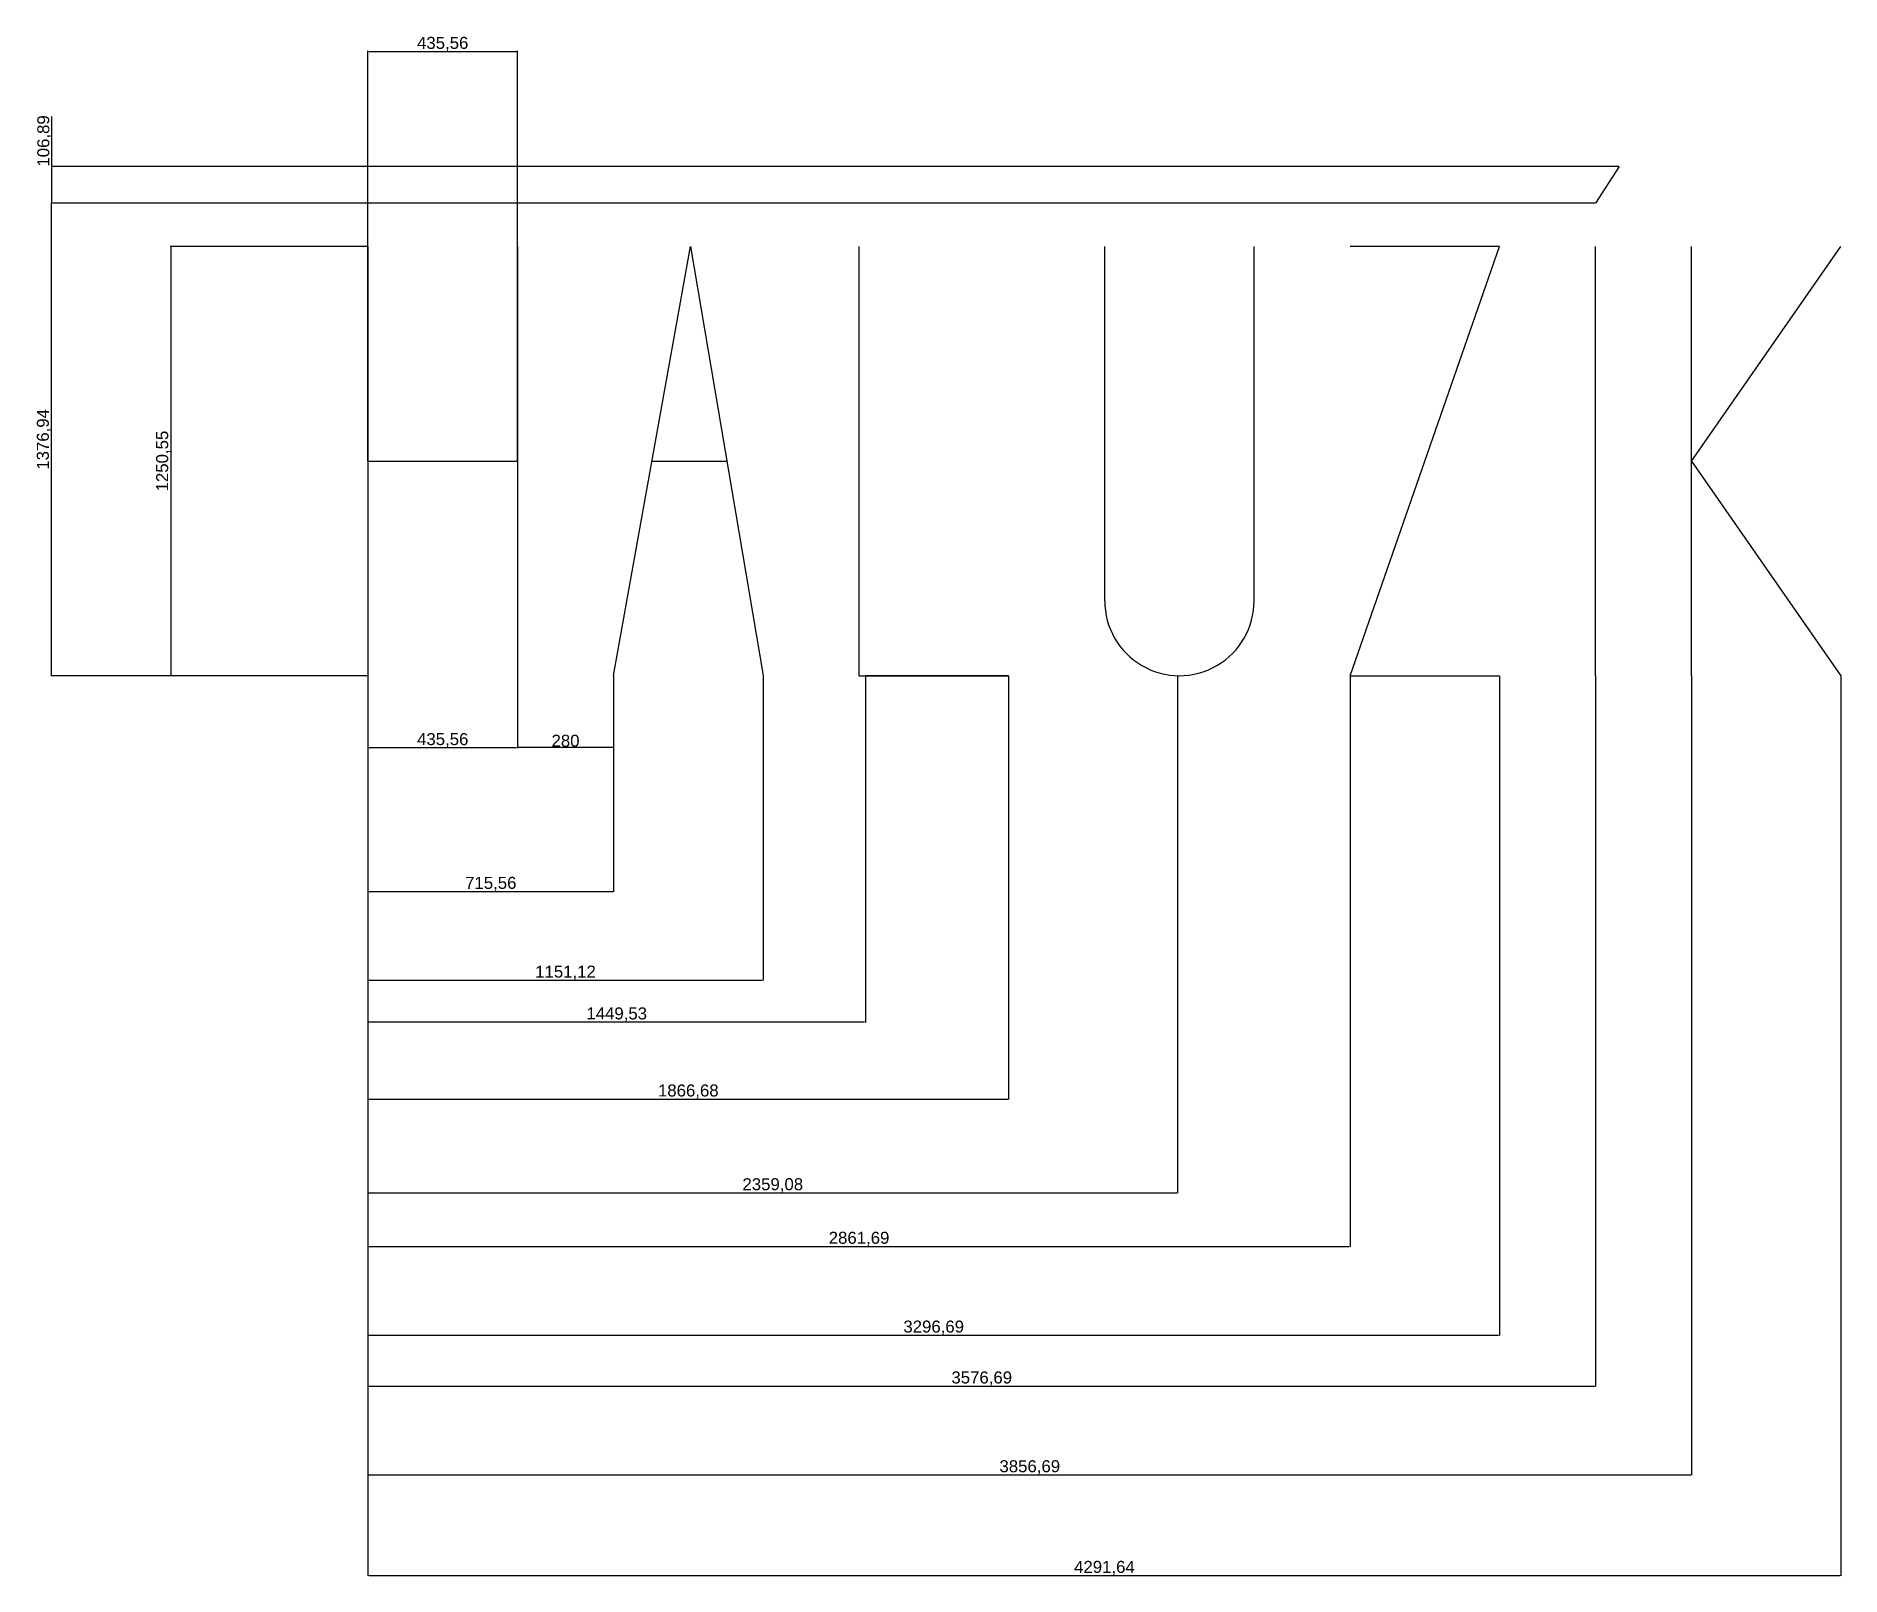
# Model space of a CAD drawing. Header units: millimetres. Extents: x 577 to 5835, y -1611 to 2875.
import ezdxf

# ---------------------------------------------------------------- set-up
doc = ezdxf.new("R2010")
doc.units = ezdxf.units.MM
doc.layers.add('mezera', color=7, linetype='Continuous')
doc.styles.get("Standard").update_dxf_attribs({"font": 'arial.ttf'})
doc.dimstyles.new('ISO-25', dxfattribs={"dimtxt": 35, "dimasz": 2.5, "dimexe": 1.25, "dimexo": 0.625, "dimtad": 1, "dimtxsty": 'Standard', "dimcen": 2.5, "dimadec": 0, "dimazin": 0, "dimtfac": 1, "dimtmove": 0, "dimatfit": 3, "dimfxl": 1, "dimarcsym": 0})

# ---------------------------------------------------------------- blocks, each defined once
blk = doc.blocks.new('*D13')
at = {"layer": 'Defpoints', "color": 0, "transparency": 16777216}
for p in [(1543.8, 2262.5), (968.9, 1011.9), (1543.8, 1011.9)]:
    blk.add_point(p, dxfattribs=at)
at = {"layer": 'mezera', "color": 0, "lineweight": -2, "transparency": 16777216}
for p, q in [((1543.1, 2262.5), (967.7, 2262.5)), ((968.9, 2260), (968.9, 1014.4)), ((1543.1, 1011.9), (967.7, 1011.9))]:
    blk.add_line(p, q, dxfattribs=at)
at = {"layer": 'mezera', "color": 0, "transparency": 16777216}
for points in [[(968.5, 2260), (969.4, 2260), (968.9, 2262.5)], [(968.5, 1014.4), (969.4, 1014.4), (968.9, 1011.9)]]:
    blk.add_solid(points, dxfattribs=at)
at = {"layer": 'mezera', "color": 0, "transparency": 16777216, "insert": (947.3, 1637.2), "char_height": 35, "attachment_point": 5, "rotation": 90}
blk.add_mtext('1250,55', dxfattribs=at)
blk = doc.blocks.new('*D14')
at = {"layer": 'Defpoints', "color": 0, "transparency": 16777216}
for p in [(622.7, 2495.8), (5189, 2495.8), (5120.5, 2388.9)]:
    blk.add_point(p, dxfattribs=at)
at = {"layer": 'mezera', "color": 0, "lineweight": -2, "transparency": 16777216}
for p, q in [((622.7, 2495.8), (622.7, 2641.6)), ((5188.4, 2495.8), (621.4, 2495.8)), ((622.7, 2391.4), (622.7, 2493.3)), ((5119.8, 2388.9), (621.4, 2388.9))]:
    blk.add_line(p, q, dxfattribs=at)
at = {"layer": 'mezera', "color": 0, "transparency": 16777216}
for points in [[(622.2, 2493.3), (623.1, 2493.3), (622.7, 2495.8)], [(622.2, 2391.4), (623.1, 2391.4), (622.7, 2388.9)]]:
    blk.add_solid(points, dxfattribs=at)
at = {"layer": 'mezera', "color": 0, "transparency": 16777216, "insert": (601, 2569.9), "char_height": 35, "attachment_point": 5, "rotation": 90}
blk.add_mtext('106,89', dxfattribs=at)
blk = doc.blocks.new('*D15')
at = {"layer": 'Defpoints', "color": 0, "transparency": 16777216}
for p in [(1979.3, 2830.8), (1543.8, 1637.2), (1979.3, 1637.2)]:
    blk.add_point(p, dxfattribs=at)
at = {"layer": 'mezera', "color": 0, "lineweight": -2, "transparency": 16777216}
for p, q in [((1543.8, 1637.8), (1543.8, 2832)), ((1546.3, 2830.8), (1976.8, 2830.8)), ((1979.3, 1637.8), (1979.3, 2832))]:
    blk.add_line(p, q, dxfattribs=at)
at = {"layer": 'mezera', "color": 0, "transparency": 16777216}
for points in [[(1546.3, 2831.2), (1546.3, 2830.4), (1543.8, 2830.8)], [(1976.8, 2831.2), (1976.8, 2830.4), (1979.3, 2830.8)]]:
    blk.add_solid(points, dxfattribs=at)
at = {"layer": 'mezera', "color": 0, "transparency": 16777216, "insert": (1761.5, 2852.4), "char_height": 35, "attachment_point": 5}
blk.add_mtext('435,56', dxfattribs=at)
blk = doc.blocks.new('*D16')
at = {"layer": 'Defpoints', "color": 0, "transparency": 16777216}
for p in [(1979.3, 1011.9), (2259.3, 1012), (2259.4, 803.6)]:
    blk.add_point(p, dxfattribs=at)
at = {"layer": 'mezera', "color": 0, "lineweight": -2, "transparency": 16777216}
for p, q in [((1979.3, 1011.3), (1979.4, 802.3)), ((2259.3, 1011.4), (2259.4, 802.4)), ((1981.9, 803.5), (2256.9, 803.6))]:
    blk.add_line(p, q, dxfattribs=at)
at = {"layer": 'mezera', "color": 0, "transparency": 16777216}
for points in [[(1981.9, 804), (1981.9, 803.1), (1979.4, 803.5)], [(2256.9, 804.1), (2256.9, 803.2), (2259.4, 803.6)]]:
    blk.add_solid(points, dxfattribs=at)
at = {"layer": 'mezera', "color": 0, "transparency": 16777216, "insert": (2119.4, 822.1), "char_height": 35, "attachment_point": 5, "rotation": 0.019}
blk.add_mtext('280', dxfattribs=at)
blk = doc.blocks.new('*D17')
at = {"layer": 'Defpoints', "color": 0, "transparency": 16777216}
for p in [(1543.8, 1011.9), (1979.3, 1012.1), (1979.4, 802.3)]:
    blk.add_point(p, dxfattribs=at)
at = {"layer": 'mezera', "color": 0, "lineweight": -2, "transparency": 16777216}
for p, q in [((1543.8, 1011.3), (1543.8, 800.9)), ((1979.3, 1011.4), (1979.4, 801)), ((1546.3, 802.2), (1976.9, 802.3))]:
    blk.add_line(p, q, dxfattribs=at)
at = {"layer": 'mezera', "color": 0, "transparency": 16777216}
for points in [[(1546.3, 802.6), (1546.3, 801.7), (1543.8, 802.2)], [(1976.9, 802.7), (1976.9, 801.9), (1979.4, 802.3)]]:
    blk.add_solid(points, dxfattribs=at)
at = {"layer": 'mezera', "color": 0, "transparency": 16777216, "insert": (1761.6, 823.9), "char_height": 35, "attachment_point": 5, "rotation": 0.019}
blk.add_mtext('435,56', dxfattribs=at)
blk = doc.blocks.new('*D18')
at = {"layer": 'Defpoints', "color": 0, "transparency": 16777216}
for p in [(1543.8, 1011.9), (2259.3, 1012), (2259.4, 383.4)]:
    blk.add_point(p, dxfattribs=at)
at = {"layer": 'mezera', "color": 0, "lineweight": -2, "transparency": 16777216}
for p, q in [((1543.8, 1011.3), (1543.8, 382)), ((2259.3, 1011.4), (2259.4, 382.1)), ((1546.3, 383.3), (2256.9, 383.4))]:
    blk.add_line(p, q, dxfattribs=at)
at = {"layer": 'mezera', "color": 0, "transparency": 16777216}
for points in [[(1546.3, 383.7), (1546.3, 382.8), (1543.8, 383.3)], [(2256.9, 383.8), (2256.9, 382.9), (2259.4, 383.4)]]:
    blk.add_solid(points, dxfattribs=at)
at = {"layer": 'mezera', "color": 0, "transparency": 16777216, "insert": (1901.6, 405), "char_height": 35, "attachment_point": 5, "rotation": 0.0074}
blk.add_mtext('715,56', dxfattribs=at)
blk = doc.blocks.new('*D19')
at = {"layer": 'Defpoints', "color": 0, "transparency": 16777216}
for p in [(1543.8, 1011.9), (2694.9, 1012), (2695, 124.8)]:
    blk.add_point(p, dxfattribs=at)
at = {"layer": 'mezera', "color": 0, "lineweight": -2, "transparency": 16777216}
for p, q in [((1543.8, 1011.3), (1543.8, 123.5)), ((2694.9, 1011.4), (2695, 123.6)), ((1546.3, 124.7), (2692.5, 124.8))]:
    blk.add_line(p, q, dxfattribs=at)
at = {"layer": 'mezera', "color": 0, "transparency": 16777216}
for points in [[(1546.3, 125.1), (1546.3, 124.3), (1543.8, 124.7)], [(2692.5, 125.2), (2692.5, 124.4), (2695, 124.8)]]:
    blk.add_solid(points, dxfattribs=at)
at = {"layer": 'mezera', "color": 0, "transparency": 16777216, "insert": (2119.4, 146.4), "char_height": 35, "attachment_point": 5, "rotation": 0.0046}
blk.add_mtext('1151,12', dxfattribs=at)
blk = doc.blocks.new('*D20')
at = {"layer": 'Defpoints', "color": 0, "transparency": 16777216}
for p in [(1543.8, 1011.9), (2993.3, 1011.9), (2993.3, 2.9)]:
    blk.add_point(p, dxfattribs=at)
at = {"layer": 'mezera', "color": 0, "lineweight": -2, "transparency": 16777216}
for p, q in [((1543.8, 1011.3), (1543.7, 1.7)), ((2993.3, 1011.2), (2993.3, 1.6)), ((1546.2, 2.9), (2990.8, 2.9))]:
    blk.add_line(p, q, dxfattribs=at)
at = {"layer": 'mezera', "color": 0, "transparency": 16777216}
for points in [[(1546.2, 3.3), (1546.2, 2.5), (1543.7, 2.9)], [(2990.8, 3.3), (2990.8, 2.4), (2993.3, 2.9)]]:
    blk.add_solid(points, dxfattribs=at)
at = {"layer": 'mezera', "color": 0, "transparency": 16777216, "insert": (2268.5, 24.6), "char_height": 35, "attachment_point": 5, "rotation": 359.9976}
blk.add_mtext('1449,53', dxfattribs=at)
blk = doc.blocks.new('*D21')
at = {"layer": 'Defpoints', "color": 0, "transparency": 16777216}
for p in [(1543.8, 1011.9), (3410.4, 1011.9), (3410.4, -221.5)]:
    blk.add_point(p, dxfattribs=at)
at = {"layer": 'mezera', "color": 0, "lineweight": -2, "transparency": 16777216}
for p, q in [((1543.8, 1011.3), (1543.8, -222.8)), ((3410.4, 1011.2), (3410.4, -222.8)), ((1546.3, -221.5), (3407.9, -221.5))]:
    blk.add_line(p, q, dxfattribs=at)
at = {"layer": 'mezera', "color": 0, "transparency": 16777216}
for points in [[(1546.3, -221.1), (1546.3, -221.9), (1543.8, -221.5)], [(3407.9, -221.1), (3407.9, -221.9), (3410.4, -221.5)]]:
    blk.add_solid(points, dxfattribs=at)
at = {"layer": 'mezera', "color": 0, "transparency": 16777216, "insert": (2477.1, -199.9), "char_height": 35, "attachment_point": 5}
blk.add_mtext('1866,68', dxfattribs=at)
blk = doc.blocks.new('*D22')
at = {"layer": 'Defpoints', "color": 0, "transparency": 16777216}
for p in [(1543.8, 1011.9), (3902.8, 1011.9), (3902.8, -494.7)]:
    blk.add_point(p, dxfattribs=at)
at = {"layer": 'mezera', "color": 0, "lineweight": -2, "transparency": 16777216}
for p, q in [((1543.8, 1011.3), (1543.8, -495.9)), ((3902.8, 1011.3), (3902.8, -495.9)), ((1546.3, -494.7), (3900.3, -494.7))]:
    blk.add_line(p, q, dxfattribs=at)
at = {"layer": 'mezera', "color": 0, "transparency": 16777216}
for points in [[(1546.3, -494.3), (1546.3, -495.1), (1543.8, -494.7)], [(3900.3, -494.3), (3900.3, -495.1), (3902.8, -494.7)]]:
    blk.add_solid(points, dxfattribs=at)
at = {"layer": 'mezera', "color": 0, "transparency": 16777216, "insert": (2723.3, -473), "char_height": 35, "attachment_point": 5}
blk.add_mtext('2359,08', dxfattribs=at)
blk = doc.blocks.new('*D23')
at = {"layer": 'Defpoints', "color": 0, "transparency": 16777216}
for p in [(1543.8, 1011.9), (4405.5, 1011.9), (4405.5, -650.8)]:
    blk.add_point(p, dxfattribs=at)
at = {"layer": 'mezera', "color": 0, "lineweight": -2, "transparency": 16777216}
for p, q in [((1543.8, 1011.3), (1543.8, -652)), ((4405.5, 1011.2), (4405.5, -652)), ((1546.3, -650.8), (4403, -650.8))]:
    blk.add_line(p, q, dxfattribs=at)
at = {"layer": 'mezera', "color": 0, "transparency": 16777216}
for points in [[(1546.3, -650.4), (1546.3, -651.2), (1543.8, -650.8)], [(4403, -650.4), (4403, -651.2), (4405.5, -650.8)]]:
    blk.add_solid(points, dxfattribs=at)
at = {"layer": 'mezera', "color": 0, "transparency": 16777216, "insert": (2974.6, -629.1), "char_height": 35, "attachment_point": 5}
blk.add_mtext('2861,69', dxfattribs=at)
blk = doc.blocks.new('*D24')
at = {"layer": 'Defpoints', "color": 0, "transparency": 16777216}
for p in [(1543.8, 1011.9), (4840.5, 1011.9), (4840.5, -909.5)]:
    blk.add_point(p, dxfattribs=at)
at = {"layer": 'mezera', "color": 0, "lineweight": -2, "transparency": 16777216}
for p, q in [((1543.8, 1011.3), (1543.8, -910.7)), ((4840.5, 1011.2), (4840.5, -910.7)), ((1546.3, -909.5), (4838, -909.5))]:
    blk.add_line(p, q, dxfattribs=at)
at = {"layer": 'mezera', "color": 0, "transparency": 16777216}
for points in [[(1546.3, -909), (1546.3, -909.9), (1543.8, -909.5)], [(4838, -909), (4838, -909.9), (4840.5, -909.5)]]:
    blk.add_solid(points, dxfattribs=at)
at = {"layer": 'mezera', "color": 0, "transparency": 16777216, "insert": (3192.1, -887.8), "char_height": 35, "attachment_point": 5}
blk.add_mtext('3296,69', dxfattribs=at)
blk = doc.blocks.new('*D25')
at = {"layer": 'Defpoints', "color": 0, "transparency": 16777216}
for p in [(1543.8, 1011.9), (5120.5, 1011.9), (5120.5, -1057.7)]:
    blk.add_point(p, dxfattribs=at)
at = {"layer": 'mezera', "color": 0, "lineweight": -2, "transparency": 16777216}
for p, q in [((1543.8, 1011.3), (1543.8, -1059)), ((5120.5, 1011.2), (5120.5, -1059)), ((1546.3, -1057.7), (5118, -1057.7))]:
    blk.add_line(p, q, dxfattribs=at)
at = {"layer": 'mezera', "color": 0, "transparency": 16777216}
for points in [[(1546.3, -1057.3), (1546.3, -1058.1), (1543.8, -1057.7)], [(5118, -1057.3), (5118, -1058.1), (5120.5, -1057.7)]]:
    blk.add_solid(points, dxfattribs=at)
at = {"layer": 'mezera', "color": 0, "transparency": 16777216, "insert": (3332.1, -1036.1), "char_height": 35, "attachment_point": 5}
blk.add_mtext('3576,69', dxfattribs=at)
blk = doc.blocks.new('*D26')
at = {"layer": 'Defpoints', "color": 0, "transparency": 16777216}
for p in [(1543.8, 1011.9), (5400.5, 1011.9), (5400.4, -1316.4)]:
    blk.add_point(p, dxfattribs=at)
at = {"layer": 'mezera', "color": 0, "lineweight": -2, "transparency": 16777216}
for p, q in [((1543.8, 1011.3), (1543.7, -1317.6)), ((5400.5, 1011.2), (5400.4, -1317.7)), ((1546.2, -1316.3), (5397.9, -1316.4))]:
    blk.add_line(p, q, dxfattribs=at)
at = {"layer": 'mezera', "color": 0, "transparency": 16777216}
for points in [[(1546.2, -1315.9), (1546.2, -1316.8), (1543.7, -1316.3)], [(5397.9, -1316), (5397.9, -1316.8), (5400.4, -1316.4)]]:
    blk.add_solid(points, dxfattribs=at)
at = {"layer": 'mezera', "color": 0, "transparency": 16777216, "insert": (3472.1, -1294.7), "char_height": 35, "attachment_point": 5, "rotation": 359.9991}
blk.add_mtext('3856,69', dxfattribs=at)
blk = doc.blocks.new('*D27')
at = {"layer": 'Defpoints', "color": 0, "transparency": 16777216}
for p in [(1543.8, 1011.9), (5835.4, 1011.9), (5835.4, -1609.7)]:
    blk.add_point(p, dxfattribs=at)
at = {"layer": 'mezera', "color": 0, "lineweight": -2, "transparency": 16777216}
for p, q in [((1543.8, 1011.3), (1543.8, -1610.9)), ((5835.4, 1011.3), (5835.4, -1610.9)), ((1546.3, -1609.7), (5832.9, -1609.7))]:
    blk.add_line(p, q, dxfattribs=at)
at = {"layer": 'mezera', "color": 0, "transparency": 16777216}
for points in [[(1546.3, -1609.3), (1546.3, -1610.1), (1543.8, -1609.7)], [(5832.9, -1609.3), (5832.9, -1610.1), (5835.4, -1609.7)]]:
    blk.add_solid(points, dxfattribs=at)
at = {"layer": 'mezera', "color": 0, "transparency": 16777216, "insert": (3689.6, -1588), "char_height": 35, "attachment_point": 5}
blk.add_mtext('4291,64', dxfattribs=at)
blk = doc.blocks.new('*D28')
at = {"layer": 'Defpoints', "color": 0, "transparency": 16777216}
for p in [(621.4, 2388.9), (1543.8, 2388.9), (1543.8, 1011.9)]:
    blk.add_point(p, dxfattribs=at)
at = {"layer": 'mezera', "color": 0, "lineweight": -2, "transparency": 16777216}
for p, q in [((1543.1, 2388.9), (620.2, 2388.9)), ((621.4, 1014.4), (621.4, 2386.4)), ((1543.1, 1011.9), (620.2, 1011.9))]:
    blk.add_line(p, q, dxfattribs=at)
at = {"layer": 'mezera', "color": 0, "transparency": 16777216}
for points in [[(621, 2386.4), (621.8, 2386.4), (621.4, 2388.9)], [(621, 1014.4), (621.8, 1014.4), (621.4, 1011.9)]]:
    blk.add_solid(points, dxfattribs=at)
at = {"layer": 'mezera', "color": 0, "transparency": 16777216, "insert": (599.7, 1700.4), "char_height": 35, "attachment_point": 5, "rotation": 90}
blk.add_mtext('1376,94', dxfattribs=at)

msp = doc.modelspace()

# ---------------------------------------------------------------- linework, layer by layer
for p, q in [((5189.023, 2495.762), (5120.45, 2388.868)), ((1543.765, 2262.471), (1543.765, 1011.925)), ((1979.325, 2262.471), (1979.325, 1011.925)), ((2259.327, 1012.018), (2483.608, 2262.564)), ((2483.608, 2262.564), (2694.887, 1012.018)), ((2974.888, 1011.866), (2974.888, 2262.412)), ((3690.45, 1230.296), (3690.45, 2262.471)), ((4125.45, 1230.296), (4125.45, 2262.471)), ((4405.45, 1011.866), (4840.45, 2262.471)), ((4840.45, 2262.471), (4405.45, 2262.471)), ((5120.45, 1011.866), (5120.45, 2262.471)), ((5400.45, 1011.866), (5400.45, 2262.471)), ((5400.45, 1637.169), (5835.45, 2262.471)), ((1543.765, 1637.198), (1979.325, 1637.198)), ((2371.467, 1637.291), (2589.247, 1637.291)), ((5400.45, 1637.169), (5835.45, 1011.866)), ((2974.888, 1011.866), (3410.448, 1011.866)), ((3410.448, 1011.866), (2993.299, 1011.866)), ((4405.45, 1011.866), (4840.45, 1011.866))]:
    msp.add_line(p, q)
msp.add_arc((3907.95, 1229.368), 217.502, 179.755334, 0.244666)

# ---------------------------------------------------------------- dimensions: what is measured, and where the dimension line sits
at = {"layer": 'mezera'}
for base, p1, p2, picture, middle in [((1979.325, 2830.769), (1543.765, 1637.198), (1979.325, 1637.198), '*D15', (1761.545, 2852.428)), ((3410.448, -221.519), (1543.765, 1011.925), (3410.448, 1011.866), '*D21', (2477.106, -199.861)), ((3902.849, -494.685), (1543.765, 1011.925), (3902.849, 1011.925), '*D22', (2723.307, -473.027)), ((4405.45, -650.7802), (1543.7647, 1011.9254), (4405.45, 1011.8656), '*D23', (2974.6074, -629.1218)), ((4840.45, -909.4516), (1543.7647, 1011.9254), (4840.45, 1011.8656), '*D24', (3192.1074, -887.7932)), ((5120.45, -1057.7321), (1543.7647, 1011.9254), (5120.45, 1011.8656), '*D25', (3332.1074, -1036.0737)), ((5835.408, -1609.686), (1543.765, 1011.925), (5835.408, 1011.925), '*D27', (3689.587, -1588.028))]:
    dim = msp.add_linear_dim(base=base, p1=p1, p2=p2, dimstyle='ISO-25', dxfattribs=at)
    dim.commit()
    dim.dimension.update_dxf_attribs({"geometry": picture, "text_midpoint": middle})
for base, p1, p2, picture, middle in [((622.653, 2495.762), (5120.45, 2388.868), (5189.023, 2495.762), '*D14', (600.995, 2569.925)), ((621.403, 2388.868), (1543.765, 1011.925), (1543.765, 2388.868), '*D28', (599.745, 1700.397)), ((968.945, 1011.925), (1543.765, 2262.471), (1543.765, 1011.925), '*D13', (947.287, 1637.198))]:
    dim = msp.add_linear_dim(base=base, p1=p1, p2=p2, angle=90, dimstyle='ISO-25', dxfattribs=at)
    dim.commit()
    dim.dimension.update_dxf_attribs({"geometry": picture, "text_midpoint": middle})
for p1, p2, distance, picture, middle in [((1543.765, 1011.925), (2993.299, 1011.866), -1009, '*D20', (2268.491, 24.554)), ((1543.7647, 1011.9254), (5400.45, 1011.8656), -2328.2709, '*D26', (3472.0716, -1294.717)), ((1543.765, 1011.925), (1979.325, 1012.07), -209.771, '*D17', (1761.607, 823.885)), ((1543.765, 1011.925), (2259.327, 1012.018), -628.666, '*D18', (1901.624, 404.965)), ((1543.765, 1011.925), (2694.887, 1012.018), -887.202, '*D19', (2119.395, 146.428)), ((1979.325, 1011.925), (2259.327, 1012.018), -208.377, '*D16', (2119.389, 822.09))]:
    dim = msp.add_aligned_dim(p1=p1, p2=p2, distance=distance, dimstyle='ISO-25', dxfattribs=at)
    dim.commit()
    dim.dimension.update_dxf_attribs({"geometry": picture, "text_midpoint": middle})

doc.saveas('drawing.dxf')
